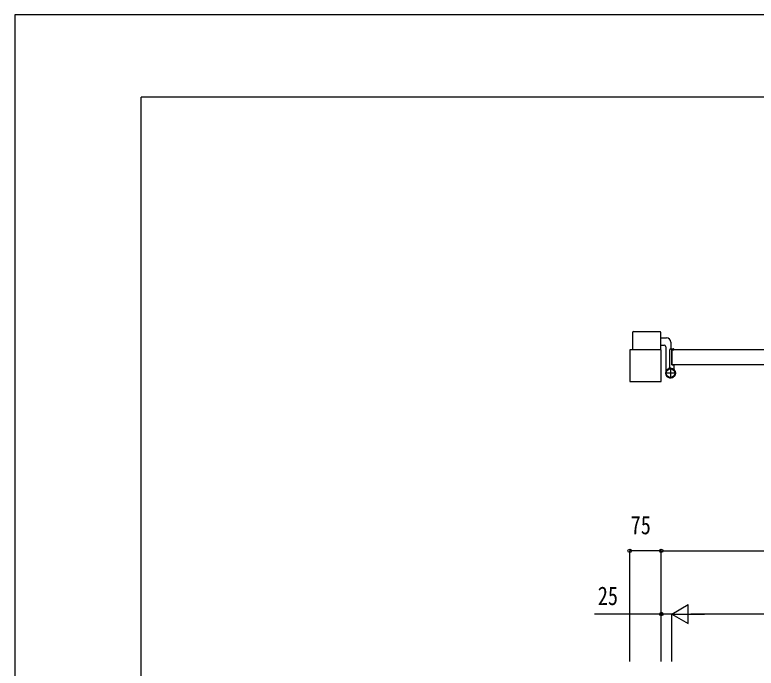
# Model space of a CAD drawing. Units: millimetres, scale not verified. Extents: x -4205 to 4205, y -2970 to 2970.
# Drawn here: x -4205 to -2445, y 1420 to 2970 of the extents above; entities that cross this region are included whole.
import ezdxf
from ezdxf.enums import TextEntityAlignment as Align

# ---------------------------------------------------------------- set-up
doc = ezdxf.new("R2010")
doc.units = ezdxf.units.MM
doc.header["$LTSCALE"] = 12
for name, color, linetype in [('0-4_YKK_A1', 4, 'Continuous'), ('0-5_YKK_D', 6, 'Continuous'), ('0-6_YKK_ZWAK', 7, 'Continuous')]:
    doc.layers.add(name, color=color, linetype=linetype)
doc.styles.add('ＭＳ ゴシック', font='')
doc.styles.get('ＭＳ ゴシック').set_extended_font_data('MS Gothic')

msp = doc.modelspace()

# ---------------------------------------------------------------- linework, layer by layer
at = {"layer": '0-4_YKK_A1'}
for p, q in [((-2735.98, 2218.5), (-2672.98, 2218.5)), ((-2737.98, 2216.5), (-2737.98, 2175)), ((-2670.98, 2175), (-2670.98, 2216.5)), ((-2670.98, 2203.5), (-2657.48, 2203.5)), ((-2670.98, 2186.5), (-2663.48, 2186.5)), ((-2647.48, 2193.5), (-2647.48, 2177.5)), ((-2659.48, 2182.5), (-2659.48, 2120)), ((-2649.98, 2134.94), (-2649.98, 2175.5)), ((-2647.98, 2177.5), (-2640.98, 2177.5)), ((-2644.98, 2140), (-2644.98, 2175)), ((-2644.68, 2175.3), (-2640.48, 2175.3)), ((-2639.98, 2175.8), (-2639.98, 2176.5)), ((-2647.98, 2133), (-2647.98, 2107)), ((-2644.68, 2139.7), (-2640.48, 2139.7)), ((-2639.98, 2139.2), (-2639.98, 2130.16)), ((-2634.98, 2120), (-2660.98, 2120))]:
    msp.add_line(p, q, dxfattribs=at)
msp.add_lwpolyline([(-2744.98, 2100), (-2669.98, 2100), (-2669.98, 2175), (-2744.98, 2175)], close=True, dxfattribs=at)
for points in [[(-1844.98, 2175), (-1844.98, 2140), (-2644.98, 2140)], [(-1844.98, 2175), (-2644.98, 2175), (-2644.98, 2140)]]:
    msp.add_lwpolyline(points, dxfattribs=at)
for radius in [11.5, 10.35]:
    msp.add_circle((-2647.98, 2120), radius, dxfattribs=at)
for centre, radius, start, end in [((-2735.98, 2216.5), 2, 90, 180), ((-2672.98, 2216.5), 2, 360, 90), ((-2657.48, 2193.5), 10, 360, 90), ((-2663.48, 2182.5), 4, 360, 90), ((-2647.98, 2175.5), 2, 90, 180), ((-2644.68, 2175), 0.3, 90, 180), ((-2640.98, 2176.5), 1, 360, 90), ((-2640.48, 2175.8), 0.5, 270, 360), ((-2647.98, 2120), 11.5, 115.10278, 38.01228), ((-2654.98, 2134.94), 5, 295.10278, 359.99998), ((-2644.68, 2140), 0.3, 180, 270), ((-2640.48, 2139.2), 0.5, 360, 90), ((-2634.98, 2130.16), 5, 180, 218.01228)]:
    msp.add_arc(centre, radius, start, end, dxfattribs=at)
at = {"layer": '0-5_YKK_D'}
for p, q in [((-2744.98, 1435.52), (-2744.98, 1699.4)), ((-2669.98, 1698.4), (-2744.98, 1698.4)), ((-2669.98, 1435.52), (-2669.98, 1699.4)), ((-2669.98, 1435.52), (-2669.98, 1699.4)), ((-2669.98, 1698.4), (-1013.98, 1698.4)), ((-2644.98, 1548.4), (-2606.01, 1570.9)), ((-2606.01, 1525.9), (-2606.01, 1570.9)), ((-2669.98, 1435.52), (-2669.98, 1549.4)), ((-2644.98, 1435.52), (-2644.98, 1549.4)), ((-2644.98, 1435.52), (-2644.98, 1549.4)), ((-2644.98, 1548.4), (-2606.01, 1525.9)), ((-2644.98, 1548.4), (-2567.04, 1548.4)), ((-1889.98, 1548.4), (-2599.98, 1548.4))]:
    msp.add_line(p, q, dxfattribs=at)
msp.add_lwpolyline([(-2644.98, 1548.4), (-2669.98, 1548.4), (-2828.71, 1548.4)], dxfattribs=at)
for centre in [(-2744.98, 1698.4), (-2669.98, 1698.4), (-2669.98, 1698.4), (-2669.98, 1548.4)]:
    msp.add_circle(centre, 4.25, dxfattribs=at)
at = {"layer": '0-6_YKK_ZWAK'}
for p in [(3895.02, 2775), (-3904.98, -2525)]:
    msp.add_line(p, (-3904.98, 2775), dxfattribs=at)
msp.add_lwpolyline([(-4205, -2970), (4205, -2970), (4205, 2970), (-4205, 2970)], close=True, dxfattribs=at)

# ---------------------------------------------------------------- texts
at = {"layer": '0-5_YKK_D', "style": 'ＭＳ ゴシック', "width": 0.8}
for s, p in [('75', (-2742.68, 1724.4)), ('25', (-2820.71, 1556.4))]:
    msp.add_text(s, height=43.99, dxfattribs=at).set_placement(p, align=Align.BOTTOM_LEFT)

doc.saveas('drawing.dxf')
